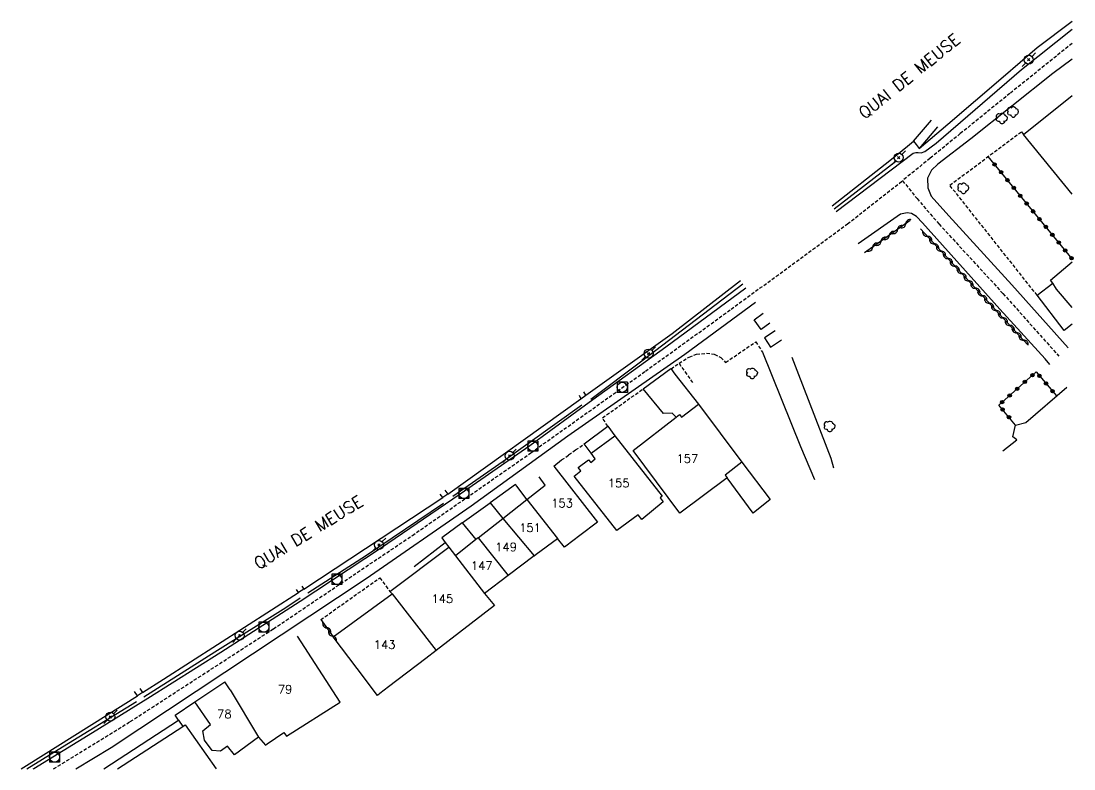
# Model space of a CAD drawing. Header units: millimetres. Extents: x 185000 to 186000, y 127999 to 129000.
# Drawn here: x 185844.1 to 186000.3, y 128000 to 128110.9 of the extents above; entities that cross this region are included whole.
import ezdxf
from ezdxf.enums import TextEntityAlignment as Align

# ---------------------------------------------------------------- set-up
doc = ezdxf.new("R2010")
doc.units = ezdxf.units.MM
doc.linetypes.add('DASHED', pattern=[0.75, 0.5, -0.25])
doc.layers.get('0').update_dxf_attribs({"linetype": 'CONTINUOUS'})
for name, color, linetype in [('W0001', 6, 'DASHED'), ('W0008', 7, 'CONTINUOUS'), ('W0010', 4, 'CONTINUOUS'), ('W0014', 7, 'CONTINUOUS'), ('W0017', 7, 'CONTINUOUS'), ('W0101', 7, 'CONTINUOUS'), ('W0104', 1, 'CONTINUOUS'), ('W0105', 7, 'CONTINUOUS'), ('W0112', 1, 'DASHED'), ('W0300', 7, 'CONTINUOUS'), ('W0310', 3, 'CONTINUOUS'), ('W0323', 7, 'CONTINUOUS'), ('W0420', 7, 'CONTINUOUS'), ('W0473', 7, 'CONTINUOUS'), ('W0510', 5, 'CONTINUOUS'), ('W0989', 7, 'CONTINUOUS'), ('W0991', 7, 'CONTINUOUS'), ('W1102', 7, 'CONTINUOUS')]:
    doc.layers.add(name, color=color, linetype=linetype)
doc.styles.get("Standard").update_dxf_attribs({"font": 'romans.shx', "width": 0.85})

# ---------------------------------------------------------------- blocks, each defined once
blk = doc.blocks.new('T473')
for p, q in [((-0.166667, 0.166667), (0.166667, -0.166667)), ((-0.166667, -0.166667), (0.166667, 0.166667)), ((0.500001, 0.500001), (1.000002, 1.000002)), ((-1.000002, -1.000002), (-0.500001, -0.500001))]:
    blk.add_line(p, q)
blk.add_ellipse((0, 0), major_axis=(0.471405, 0.471405), ratio=1, start_param=5.4977871438, end_param=11.780972451)
blk = doc.blocks.new('T420')
for p, q in [((0.75, 0.75), (-0.75, 0.75)), ((-0.75, 0.75), (-0.75, -0.75)), ((0.75, 0.75), (0.75, -0.75)), ((0.75, -0.75), (-0.75, -0.75))]:
    blk.add_line(p, q)
blk.add_ellipse((0, 0), major_axis=(-0.53, 0.53), ratio=1, start_param=3.926991, end_param=10.210176)
blk = doc.blocks.new('T300')
for p, q in [((-0.8, 0.51), (-0.86, 0.34)), ((-0.86, 0.34), (-0.86, 0.17)), ((-0.86, 0.17), (-0.74, 0.06)), ((-0.69, 0.63), (-0.8, 0.51)), ((-0.8, -0.06), (-0.74, 0.06)), ((-0.74, 0.06), (-0.69, 0.11)), ((-0.57, 0.69), (-0.69, 0.63)), ((-0.46, 0.69), (-0.57, 0.69)), ((-0.29, 0.63), (-0.46, 0.69)), ((-0.29, 0.63), (-0.17, 0.74)), ((-0.23, 0.57), (-0.29, 0.63)), ((-0.17, 0.74), (-0.06, 0.8)), ((-0.06, 0.8), (0.06, 0.8)), ((0.06, 0.8), (0.23, 0.74)), ((0.23, 0.74), (0.34, 0.63)), ((0.34, 0.63), (0.4, 0.51)), ((0.46, 0.46), (0.34, 0.46)), ((0.4, 0.51), (0.4, 0.46)), ((0.57, 0.4), (0.46, 0.46)), ((0.57, 0.4), (0.69, 0.29)), ((0.69, 0.29), (0.74, 0.17)), ((0.74, 0.06), (0.69, -0.17)), ((0.74, 0.17), (0.74, 0.06)), ((-0.8, -0.17), (-0.8, -0.06)), ((-0.8, -0.23), (-0.8, -0.17)), ((-0.74, -0.34), (-0.8, -0.23)), ((-0.69, -0.4), (-0.74, -0.34)), ((-0.51, -0.46), (-0.69, -0.4)), ((-0.4, -0.46), (-0.51, -0.46)), ((-0.4, -0.46), (-0.34, -0.46)), ((-0.34, -0.46), (-0.34, -0.4)), ((-0.34, -0.51), (-0.34, -0.46)), ((-0.29, -0.63), (-0.34, -0.51)), ((-0.17, -0.74), (-0.29, -0.63)), ((-0.06, -0.8), (-0.17, -0.74)), ((0.06, -0.8), (-0.06, -0.8)), ((0.17, -0.74), (0.06, -0.8)), ((0.23, -0.69), (0.17, -0.74)), ((0.29, -0.46), (0.23, -0.46)), ((0.29, -0.63), (0.23, -0.69)), ((0.46, -0.4), (0.29, -0.46)), ((0.34, -0.51), (0.29, -0.63)), ((0.34, -0.51), (0.34, -0.46)), ((0.57, -0.34), (0.46, -0.4)), ((0.63, -0.29), (0.57, -0.34)), ((0.69, -0.17), (0.63, -0.29))]:
    blk.add_line(p, q)
blk = doc.blocks.new('t323o')
at = {"color": 0, "linetype": 'Continuous'}
for radius in [0.25, 0.15]:
    blk.add_circle((0, 0), radius, dxfattribs=at)
blk = doc.blocks.new('t310o')
at = {"color": 0, "linetype": 'Continuous'}
for centre, start, end in [((-0.5, 0.38), 216.8699, 323.1304), ((0.5, -0.37), 36.8699, 143.1303)]:
    blk.add_arc(centre, 0.625, start, end, dxfattribs=at)

msp = doc.modelspace()

# ---------------------------------------------------------------- linework, layer by layer
at = {"layer": 'W0001'}
for points in [[(186000, 128107.57), (185990.78, 128100.16), (185983.42, 128094.21), (185978.95, 128090.55), (185974.84, 128087.22)], [(185848.93, 128000), (185860.3, 128007.03), (185881.52, 128020.77), (185902.14, 128034.62), (185919.73, 128046.88), (185936.71, 128058.98), (185949.42, 128068.16), (185966.67, 128080.81), (185974.84, 128087.22)], [(185974.84, 128087.22), (185977, 128084.57), (185980.26, 128080.8), (185989.75, 128070.49), (185998.04, 128061.2), (185998.04, 128061.2)]]:
    msp.add_lwpolyline(points, dxfattribs=at)
at = {"layer": 'W0008'}
for points in [[(185964.99, 128082.64), (185976.43, 128091.3), (185976.84, 128091.39), (185977.19, 128091.42), (185977.63, 128091.36), (185978.17, 128091.55), (185979.82, 128092.8), (185992.49, 128103.73), (186000, 128109.68)], [(186000, 128105.24), (185997.15, 128103.12), (185984.97, 128093.44), (185980.1, 128089.69), (185979.14, 128088.8), (185978.55, 128087.62), (185978.6, 128086.18), (185979.1, 128084.94), (185981.72, 128082.03), (185991.07, 128071.78), (185999.4, 128062.43)], [(185996.68, 128059.97), (185996.02, 128060.82), (185989.3, 128068.15), (185977.82, 128080.99), (185976.92, 128081.91), (185976.19, 128082.35), (185975.52, 128082.46), (185974.53, 128082.24), (185968.29, 128077.85)], [(185845.91, 128000), (185845.99, 128000.05), (185854.68, 128005.4), (185862.92, 128010.47), (185873.75, 128017.3), (185885.49, 128024.86), (185897.39, 128032.72), (185909.22, 128040.8), (185919.57, 128047.98), (185928.93, 128054.79), (185939.75, 128062.61), (185951.58, 128071.35)]]:
    msp.add_lwpolyline(points, dxfattribs=at)
at = {"layer": 'W0010'}
for points in [[(185964.7, 128083.06), (185973.85, 128090.14)], [(185928.61, 128054.81), (185936.19, 128060.52), (185951.17, 128071.95)], [(185908.15, 128040.45), (185915.61, 128045.64), (185927.3, 128054)], [(185886.62, 128026.12), (185895.36, 128031.68), (185906.77, 128039.41)], [(185862.33, 128010.67), (185872.83, 128017.34), (185883.39, 128023.96), (185885.5, 128025.35)], [(185844.93, 128000), (185849.59, 128002.86), (185861.2, 128010.02)]]:
    msp.add_lwpolyline(points, dxfattribs=at)
at = {"layer": 'W0014'}
for points in [[(185852.24, 128000), (185857.44, 128003.19), (185895.28, 128028.24), (185910.84, 128038.99), (185925.21, 128049.37), (185942.54, 128061.52), (185953.06, 128069.2)], [(185955.18, 128066.12), (185953.87, 128065.16), (185952.85, 128066.6), (185954.16, 128067.6)], [(185954.07, 128061.78), (185959.69, 128047.79), (185961.78, 128042.94)], [(185964.66, 128044.58), (185964.25, 128046.01), (185959.46, 128058.46), (185958.47, 128061)], [(185989.74, 128047.15), (185991.8, 128048.8), (185991.2, 128049.22), (185991.59, 128050.99), (185993.16, 128051.39), (185999.21, 128056.61)], [(185923.1, 128044.91), (185924.28, 128045.81)]]:
    msp.add_lwpolyline(points, dxfattribs=at)
at = {"layer": 'W0017'}
for points in [[(185976.45, 128093.1), (185979.14, 128096.19)], [(185980.05, 128095.22), (185977.33, 128091.98)]]:
    msp.add_lwpolyline(points, dxfattribs=at)
at = {"layer": 'W0101'}
for points in [[(186000, 128085.25), (185992.79, 128094.09), (186000, 128099.87)], [(186000, 128068.42), (185997.71, 128071.16), (185997.12, 128072.01), (185996.8, 128072.46), (186000, 128075.2)], [(185923.1, 128044.91), (185929.58, 128036.58), (185926.97, 128034.59), (185924.92, 128033.02), (185924.72, 128032.87), (185923.66, 128034.15)], [(185919.13, 128039.94), (185921.84, 128042.06), (185920.96, 128043.29)], [(185915.54, 128037.12), (185919.13, 128039.94)], [(185911.9, 128034.26), (185915.54, 128037.12)], [(185911.9, 128034.26), (185911.57, 128034.01), (185908.53, 128031.61)], [(185920.19, 128031.6), (185920.5, 128031.84), (185923.66, 128034.15)], [(185899.14, 128025.96), (185898.82, 128026.31), (185907.54, 128032.89), (185908.53, 128031.61)], [(185920.19, 128031.6), (185916.35, 128028.69)], [(185916.35, 128028.69), (185912.83, 128026.03)], [(185905.67, 128017.58), (185904.12, 128016.4), (185898.58, 128012.15), (185897.3, 128011.18), (185896.95, 128010.91), (185893.93, 128014.89), (185890.38, 128019.57), (185899.14, 128025.96)], [(185912.83, 128026.03), (185914.34, 128024.23), (185905.67, 128017.58)], [(185879.3, 128004.73), (185880.34, 128003.51), (185880.62, 128003.7), (185883.08, 128005.38), (185883.45, 128004.85), (185891.42, 128009.88), (185885.12, 128019.71)], [(185869.88, 128009.96), (185874.3, 128012.91)], [(185875.1, 128011.73), (185874.3, 128012.91)], [(185879.3, 128004.73), (185875.76, 128002.11), (185874.7, 128003.38), (185873.66, 128002.63), (185872.44, 128002.74), (185871.29, 128004.29), (185871.07, 128005.66), (185872.21, 128006.6), (185869.88, 128009.96)], [(185858.39, 128000), (185868.07, 128006.31), (185868.42, 128006.54), (185873.04, 128000)]]:
    msp.add_lwpolyline(points, dxfattribs=at)
for points in [[(185948.55, 128043.58), (185948.84, 128043.14), (185941.8, 128037.93), (185934.87, 128047.22), (185941.26, 128052.17), (185941.77, 128052.58), (185942.07, 128052.17), (185944.6, 128054.11), (185950.99, 128045.5)], [(185932.45, 128035.37), (185926.14, 128043.41), (185927.14, 128044.2), (185926.74, 128044.72), (185928.26, 128045.85), (185928.63, 128045.42), (185929.27, 128045.96), (185928.66, 128046.83), (185932.19, 128049.41), (185939.17, 128040.43), (185938.88, 128040.22), (185939.33, 128039.6), (185936.19, 128037.01), (185935.65, 128037.66)]]:
    msp.add_lwpolyline(points, close=True, dxfattribs=at)
at = {"layer": 'W0104'}
for points in [[(186000, 128065.94), (185998.84, 128064.99), (185994.82, 128070.23), (185997.12, 128072.01)], [(185941.26, 128052.17), (185940.7, 128052.73), (185939.41, 128052.69), (185936.39, 128056.37), (185940.47, 128059.38), (185941.08, 128058.53), (185944.6, 128054.11)], [(185928.66, 128046.83), (185927.63, 128048.19), (185931.12, 128050.82), (185932.19, 128049.41)], [(185950.99, 128045.5), (185955.23, 128039.93), (185952.67, 128037.92), (185948.84, 128043.14)], [(185917.68, 128041.88), (185917.42, 128042.18), (185913.68, 128039.47)], [(185919.13, 128039.94), (185917.68, 128041.88)], [(185909.51, 128036.51), (185913.68, 128039.47)], [(185913.68, 128039.47), (185915.54, 128037.12)], [(185909.51, 128036.51), (185906.5, 128034.26), (185906.99, 128033.58)], [(185909.51, 128036.51), (185911.57, 128034.01)], [(185902.41, 128030.04), (185906.99, 128033.58)], [(185906.99, 128033.58), (185907.54, 128032.89)], [(185867.45, 128007.21), (185866.97, 128007.95), (185869.88, 128009.96)], [(185856.39, 128000), (185867.45, 128007.21)], [(185867.45, 128007.21), (185868.07, 128006.31)]]:
    msp.add_lwpolyline(points, dxfattribs=at)
at = {"layer": 'W0105'}
for points in [[(185955.96, 128064.98), (185954.38, 128063.93), (185955.27, 128062.54), (185956.89, 128063.63)], [(185926.9, 128055.4), (185927.15, 128054.9), (185927.85, 128055.4), (185927.55, 128055.93)], [(185906.96, 128041.32), (185907.38, 128040.75), (185906.66, 128040.26), (185906.26, 128040.75)], [(185885.72, 128027.12), (185886.03, 128026.66), (185885.24, 128026.15), (185884.96, 128026.61)], [(185861.69, 128011.92), (185862.1, 128011.32), (185861.35, 128010.85), (185860.91, 128011.5)]]:
    msp.add_lwpolyline(points, dxfattribs=at)
at = {"layer": 'W0112'}
for points in [[(185994.82, 128070.23), (185981.86, 128086.55), (185992.47, 128094.48), (185992.79, 128094.09)], [(185941.7, 128060.15), (185943.2, 128061.08), (185944.29, 128061.48), (185945.76, 128061.65), (185946.93, 128061.49), (185947.88, 128061.03), (185948.61, 128060.28), (185953.09, 128063.34), (185954.07, 128061.78)], [(185940.51, 128059.32), (185941.7, 128060.15), (185943.74, 128057.23)], [(185931.12, 128050.82), (185930.34, 128052.06), (185936.39, 128056.37)], [(185924.28, 128045.81), (185925.32, 128046.57), (185925.32, 128046.58), (185926.35, 128047.3), (185927.63, 128048.19)], [(185888.56, 128022.14), (185897.29, 128028.32), (185898.82, 128026.31)]]:
    msp.add_lwpolyline(points, dxfattribs=at)
at = {"layer": 'W0310'}
for points in [[(185975.97, 128081.31), (185969.21, 128076.51)], [(185977.49, 128080.07), (185993.43, 128062.89)], [(185888.56, 128022.14), (185890.38, 128019.57)]]:
    msp.add_lwpolyline(points, dxfattribs=at)
at = {"layer": 'W0323'}
for points in [[(186000, 128075.63), (185987.55, 128090.8)], [(185991.59, 128050.99), (185989.14, 128053.95), (185994.66, 128058.87), (185997.7, 128055.3)]]:
    msp.add_lwpolyline(points, dxfattribs=at)
at = {"layer": 'W0510'}
for points in [[(185976.85, 128092.61), (185977.33, 128091.98), (185981.57, 128095.62), (185989.78, 128102.64), (185994.8, 128106.97), (186000, 128110.89)], [(185964.4, 128083.49), (185972.95, 128090.22), (185975.57, 128092.33), (185976.45, 128093.1), (185976.85, 128092.61)], [(185927.85, 128055.4), (185940.67, 128064.58), (185950.82, 128072.45)], [(185907.38, 128040.75), (185927.15, 128054.9)], [(185886.03, 128026.66), (185906.66, 128040.26)], [(185862.1, 128011.32), (185865.23, 128013.29), (185885.24, 128026.15)], [(185844.1, 128000), (185844.92, 128000.51), (185861.35, 128010.85)]]:
    msp.add_lwpolyline(points, dxfattribs=at)
at = {"layer": 'W1102'}
for points in [[(185919.13, 128039.94), (185923.66, 128034.15)], [(185915.54, 128037.12), (185920.19, 128031.6)], [(185911.9, 128034.26), (185916.35, 128028.69)], [(185908.53, 128031.61), (185912.83, 128026.03)], [(185899.14, 128025.96), (185905.67, 128017.58)], [(185875.1, 128011.73), (185879.3, 128004.73)]]:
    msp.add_lwpolyline(points, dxfattribs=at)

# ---------------------------------------------------------------- block references
at = {"layer": 'W0300'}
for p in [(185989.61, 128096.45), (185991.28, 128097.41), (185983.89, 128086.09), (185952.57, 128058.65), (185964.06, 128050.78)]:
    msp.add_blockref('T300', p, dxfattribs=at)
at = {"layer": 'W0310'}
for p, rotation in [((185975.33, 128080.85), 215.3510745663383), ((185974.1, 128079.98), 215.3510745663383), ((185971.66, 128078.25), 215.3510745663383), ((185972.88, 128079.11), 215.3510745663383), ((185978.51, 128078.97), 312.8457644683579), ((185979.53, 128077.87), 312.8457644683579), ((185970.43, 128077.38), 215.3510745663383), ((185980.55, 128076.77), 312.8457644683579), ((185981.57, 128075.67), 312.8457644683579), ((185982.59, 128074.57), 312.8457644683579), ((185983.61, 128073.47), 312.8457644683579), ((185984.63, 128072.37), 312.8457644683579), ((185985.65, 128071.27), 312.8457644683579), ((185986.67, 128070.17), 312.8457644683579), ((185987.69, 128069.07), 312.8457644683579), ((185988.71, 128067.97), 312.8457644683579), ((185989.73, 128066.87), 312.8457644683579), ((185990.75, 128065.77), 312.8457644683579), ((185991.77, 128064.67), 312.8457644683579), ((185992.79, 128063.57), 312.8457644683579), ((185889.43, 128020.92), 305.2158423564861), ((185890.29, 128019.69), 305.2158423564861)]:
    msp.add_blockref('t310o', p, dxfattribs=dict(at, rotation=rotation))
at = {"layer": 'W0323'}
for p, rotation in [((185988.51, 128089.64), 129.3625438371548), ((185989.46, 128088.48), 129.3625438371548), ((185990.41, 128087.32), 129.3625438371548), ((185991.36, 128086.16), 129.3625438371548), ((185992.31, 128085), 129.3625438371548), ((185993.26, 128083.84), 129.3625438371548), ((185994.21, 128082.68), 129.3625438371548), ((185995.16, 128081.53), 129.3625438371548), ((185996.12, 128080.37), 129.3625438371548), ((185997.07, 128079.21), 129.3625438371548), ((185998.02, 128078.05), 129.3625438371548), ((185998.97, 128076.89), 129.3625438371548), ((185999.92, 128075.73), 129.3625438371548), ((185994.11, 128058.37), 41.6328956577098), ((185995.15, 128058.29), 310.4312582847556), ((185991.87, 128056.38), 41.6328956577098), ((185992.99, 128057.38), 41.6328956577098), ((185996.13, 128057.15), 310.4312582847556), ((185990.74, 128055.38), 41.6328956577098), ((185997.1, 128056), 310.4312582847556), ((185989.62, 128054.39), 41.6328956577098), ((185989.68, 128053.3), 129.6340216481933), ((185990.64, 128052.15), 129.6340216481933)]:
    msp.add_blockref('t323o', p, dxfattribs=dict(at, rotation=rotation))
at = {"layer": 'W0420'}
for p in [(185933.28, 128056.59), (185920.02, 128047.85), (185909.79, 128040.85), (185890.92, 128028.11), (185880.1, 128021.01), (185849.07, 128001.75)]:
    msp.add_blockref('T420', p, dxfattribs=at)
at = {"layer": 'W0473'}
for p in [(185993.57, 128105.16), (185974.29, 128090.65), (185937.19, 128061.6), (185916.55, 128046.43), (185897.18, 128033.22), (185876.5, 128019.77), (185857.35, 128007.73)]:
    msp.add_blockref('T473', p, dxfattribs=at)

# ---------------------------------------------------------------- texts
at = {"layer": 'W0989'}
for rotation, p in [(38.9079, (185968.66, 128096.95)), (31.7061, (185878.86, 128030.25))]:
    msp.add_text('QUAI DE MEUSE', height=1.75, rotation=rotation, dxfattribs=at).set_placement(p, align=Align.MIDDLE_LEFT)
at = {"layer": 'W0991'}
for s, p in [('157', (185942.93, 128046.02)), ('155', (185932.74, 128042.39)), ('153', (185924.35, 128039.41)), ('151', (185919.6, 128035.77)), ('149', (185916.04, 128032.91)), ('147', (185912.44, 128030.14)), ('145', (185906.58, 128025.24)), ('143', (185898.02, 128018.43)), ('79', (185883.26, 128011.82)), ('78', (185874.24, 128008.15))]:
    msp.add_text(s, height=1.25, dxfattribs=at).set_placement(p, align=Align.MIDDLE_CENTER)

doc.saveas('drawing.dxf')
